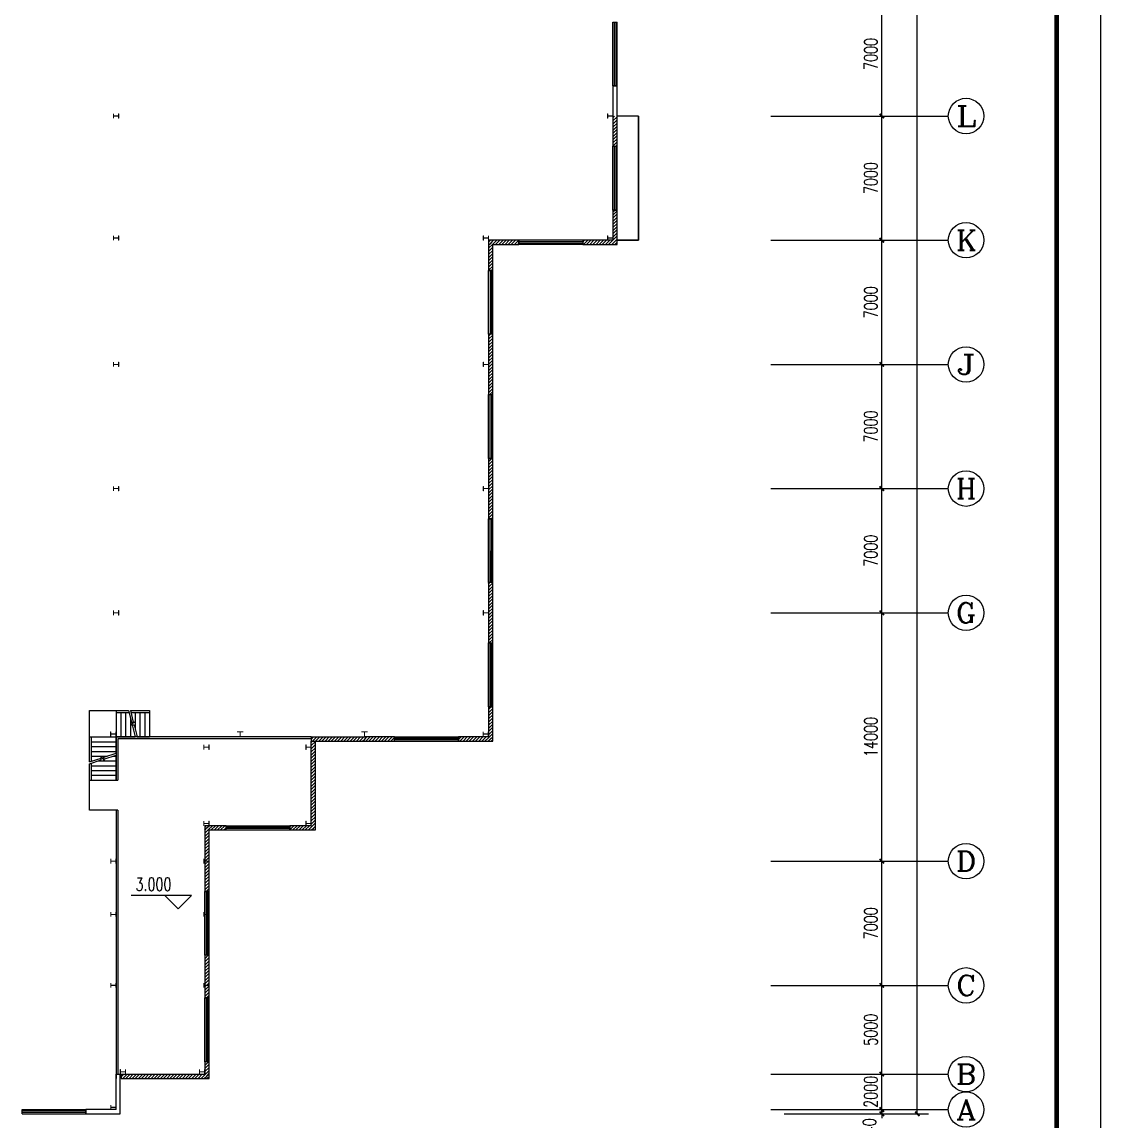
# Model space of a CAD drawing. Extents: x -496980 to 486425, y -292187 to -29437.
# Drawn here: x 109187 to 169999, y -248482 to -186482 of the extents above; entities that cross this region are included whole.
import ezdxf
from ezdxf.enums import TextEntityAlignment as Align

# ---------------------------------------------------------------- set-up
doc = ezdxf.new("R2010")
doc.units = 0
doc.header["$LTSCALE"] = 1000
doc.header["$MEASUREMENT"] = 0
for name, color, linetype in [('AXIS', 3, 'Continuous'), ('AXIS_TEXT', 7, 'Continuous'), ('DIM_ELEV', 3, 'Continuous'), ('PUB_HATCH', 8, 'Continuous'), ('PUB_TITLE', 4, 'Continuous'), ('STAIR', 2, 'Continuous'), ('WALL', 9, 'Continuous'), ('WINDOW', 4, 'Continuous')]:
    doc.layers.add(name, color=color, linetype=linetype)
doc.layers.add('STXT_XG_THIN', color=2, linetype='Continuous', lineweight=0)
doc.styles.add('_TCH_AXIS', font='COMPLEX', dxfattribs={"bigfont": 'GBCBIG'})
doc.styles.add('_TCH_DIM', font='SIMPLEX', dxfattribs={"bigfont": 'GBCBIG'})
doc.styles.add('_TCH_DIM_T3', font='SIMPLEX', dxfattribs={"width": 0.705882, "bigfont": 'GBCBIG'})
doc.styles.add('COMPLEX', font='COMPLEX')
doc.dimstyles.new('_TCH_ARCH&&250', dxfattribs={"dimtxt": 743.75, "dimasz": 250, "dimexe": 625, "dimexo": 750, "dimgap": 250, "dimtad": 1, "dimdec": 0, "dimzin": 0, "dimdsep": 46, "dimtxsty": '_TCH_DIM_T3', "dimblk": 'ARCHTICK', "dimcen": 0.09, "dimclrt": 7, "dimazin": 2, "dimtfac": 1, "dimtdec": 0, "dimtix": 1, "dimtmove": 2, "dimatfit": 3, "dimfxl": 0, "dimtolj": 1, "dimtzin": 0, "dimarcsym": 0})
pattern_1 = [(45, (0, 89.76), (-88.388383, 88.388383), [])]

# ---------------------------------------------------------------- blocks, each defined once
blk = doc.blocks.new('_ArchTick')
at = {"color": 0, "linetype": 'ByBlock', "const_width": 0.4}
blk.add_lwpolyline([(-0.5, -0.5), (0.5, 0.5)], dxfattribs=at)
blk = doc.blocks.new('*D281')
at = {"layer": 'AXIS', "color": 0, "lineweight": -2}
for p, q in [((152144, -247782), (158269, -247782)), ((157644, -247782), (157644, -247532)), ((157644, -248022), (157644, -247782)), ((152144, -248022), (158269, -248022)), ((157644, -248022), (157644, -248272))]:
    blk.add_line(p, q, dxfattribs=at)
at = {"layer": 'Defpoints', "color": 0}
for p in [(151394, -247782), (157644, -247782), (151394, -248022)]:
    blk.add_point(p, dxfattribs=at)
at = {"layer": 'AXIS', "color": 0, "lineweight": -2, "xscale": 250, "yscale": 250, "zscale": 250}
for p, rotation in [((157644, -247782), 270), ((157644, -248022), 90)]:
    blk.add_blockref('_ArchTick', p, dxfattribs=dict(at, rotation=rotation))
at = {"layer": 'AXIS', "color": 7, "insert": (156956, -248947), "char_height": 743.8, "attachment_point": 5, "rotation": 90, "style": '_TCH_DIM_T3'}
blk.add_mtext('\\A1;240', dxfattribs=at)
blk = doc.blocks.new('*D282')
at = {"layer": 'AXIS', "color": 0, "lineweight": -2}
for p, q in [((152144, -245782), (158269, -245782)), ((157644, -245782), (157644, -245532)), ((157644, -247782), (157644, -245782)), ((152144, -247782), (158269, -247782)), ((157644, -247782), (157644, -248032))]:
    blk.add_line(p, q, dxfattribs=at)
at = {"layer": 'Defpoints', "color": 0}
for p in [(151394, -245782), (157644, -245782), (151394, -247782)]:
    blk.add_point(p, dxfattribs=at)
at = {"layer": 'AXIS', "color": 0, "lineweight": -2, "xscale": 250, "yscale": 250, "zscale": 250}
for p, rotation in [((157644, -245782), 270), ((157644, -247782), 90)]:
    blk.add_blockref('_ArchTick', p, dxfattribs=dict(at, rotation=rotation))
at = {"layer": 'AXIS', "color": 7, "insert": (157022, -246782), "char_height": 743.8, "attachment_point": 5, "rotation": 90, "style": '_TCH_DIM_T3'}
blk.add_mtext('\\A1;2000', dxfattribs=at)
blk = doc.blocks.new('*D283')
at = {"layer": 'AXIS', "color": 0, "lineweight": -2}
for p, q in [((152144, -240782), (158269, -240782)), ((157644, -245782), (157644, -240782)), ((152144, -245782), (158269, -245782))]:
    blk.add_line(p, q, dxfattribs=at)
at = {"layer": 'Defpoints', "color": 0}
for p in [(151394, -240782), (157644, -240782), (151394, -245782)]:
    blk.add_point(p, dxfattribs=at)
at = {"layer": 'AXIS', "color": 0, "lineweight": -2, "xscale": 250, "yscale": 250, "zscale": 250}
for p, rotation in [((157644, -240782), 90), ((157644, -245782), 270)]:
    blk.add_blockref('_ArchTick', p, dxfattribs=dict(at, rotation=rotation))
at = {"layer": 'AXIS', "color": 7, "insert": (157022, -243282), "char_height": 743.8, "attachment_point": 5, "rotation": 90, "style": '_TCH_DIM_T3'}
blk.add_mtext('\\A1;5000', dxfattribs=at)
blk = doc.blocks.new('*D284')
at = {"layer": 'AXIS', "color": 0, "lineweight": -2}
for p, q in [((152144, -233782), (158269, -233782)), ((157644, -240782), (157644, -233782)), ((152144, -240782), (158269, -240782))]:
    blk.add_line(p, q, dxfattribs=at)
at = {"layer": 'Defpoints', "color": 0}
for p in [(151394, -233782), (157644, -233782), (151394, -240782)]:
    blk.add_point(p, dxfattribs=at)
at = {"layer": 'AXIS', "color": 0, "lineweight": -2, "xscale": 250, "yscale": 250, "zscale": 250}
for p, rotation in [((157644, -233782), 90), ((157644, -240782), 270)]:
    blk.add_blockref('_ArchTick', p, dxfattribs=dict(at, rotation=rotation))
at = {"layer": 'AXIS', "color": 7, "insert": (157022, -237282), "char_height": 743.8, "attachment_point": 5, "rotation": 90, "style": '_TCH_DIM_T3'}
blk.add_mtext('\\A1;7000', dxfattribs=at)
blk = doc.blocks.new('*D285')
at = {"layer": 'AXIS', "color": 0, "lineweight": -2}
for p, q in [((152144, -219782), (158269, -219782)), ((157644, -233782), (157644, -219782)), ((152144, -233782), (158269, -233782))]:
    blk.add_line(p, q, dxfattribs=at)
at = {"layer": 'Defpoints', "color": 0}
for p in [(151394, -219782), (157644, -219782), (151394, -233782)]:
    blk.add_point(p, dxfattribs=at)
at = {"layer": 'AXIS', "color": 0, "lineweight": -2, "xscale": 250, "yscale": 250, "zscale": 250}
for p, rotation in [((157644, -219782), 90), ((157644, -233782), 270)]:
    blk.add_blockref('_ArchTick', p, dxfattribs=dict(at, rotation=rotation))
at = {"layer": 'AXIS', "color": 7, "insert": (157022, -226782), "char_height": 743.8, "attachment_point": 5, "rotation": 90, "style": '_TCH_DIM_T3'}
blk.add_mtext('\\A1;14000', dxfattribs=at)
blk = doc.blocks.new('*D286')
at = {"layer": 'AXIS', "color": 0, "lineweight": -2}
for p, q in [((152144, -212782), (158269, -212782)), ((157644, -219782), (157644, -212782)), ((152144, -219782), (158269, -219782))]:
    blk.add_line(p, q, dxfattribs=at)
at = {"layer": 'Defpoints', "color": 0}
for p in [(151394, -212782), (157644, -212782), (151394, -219782)]:
    blk.add_point(p, dxfattribs=at)
at = {"layer": 'AXIS', "color": 0, "lineweight": -2, "xscale": 250, "yscale": 250, "zscale": 250}
for p, rotation in [((157644, -212782), 90), ((157644, -219782), 270)]:
    blk.add_blockref('_ArchTick', p, dxfattribs=dict(at, rotation=rotation))
at = {"layer": 'AXIS', "color": 7, "insert": (157022, -216282), "char_height": 743.8, "attachment_point": 5, "rotation": 90, "style": '_TCH_DIM_T3'}
blk.add_mtext('\\A1;7000', dxfattribs=at)
blk = doc.blocks.new('*D287')
at = {"layer": 'AXIS', "color": 0, "lineweight": -2}
for p, q in [((152144, -205782), (158269, -205782)), ((157644, -212782), (157644, -205782)), ((152144, -212782), (158269, -212782))]:
    blk.add_line(p, q, dxfattribs=at)
at = {"layer": 'Defpoints', "color": 0}
for p in [(151394, -205782), (157644, -205782), (151394, -212782)]:
    blk.add_point(p, dxfattribs=at)
at = {"layer": 'AXIS', "color": 0, "lineweight": -2, "xscale": 250, "yscale": 250, "zscale": 250}
for p, rotation in [((157644, -205782), 90), ((157644, -212782), 270)]:
    blk.add_blockref('_ArchTick', p, dxfattribs=dict(at, rotation=rotation))
at = {"layer": 'AXIS', "color": 7, "insert": (157022, -209282), "char_height": 743.8, "attachment_point": 5, "rotation": 90, "style": '_TCH_DIM_T3'}
blk.add_mtext('\\A1;7000', dxfattribs=at)
blk = doc.blocks.new('*D288')
at = {"layer": 'AXIS', "color": 0, "lineweight": -2}
for p, q in [((152144, -198782), (158269, -198782)), ((157644, -205782), (157644, -198782)), ((152144, -205782), (158269, -205782))]:
    blk.add_line(p, q, dxfattribs=at)
at = {"layer": 'Defpoints', "color": 0}
for p in [(151394, -198782), (157644, -198782), (151394, -205782)]:
    blk.add_point(p, dxfattribs=at)
at = {"layer": 'AXIS', "color": 0, "lineweight": -2, "xscale": 250, "yscale": 250, "zscale": 250}
for p, rotation in [((157644, -198782), 90), ((157644, -205782), 270)]:
    blk.add_blockref('_ArchTick', p, dxfattribs=dict(at, rotation=rotation))
at = {"layer": 'AXIS', "color": 7, "insert": (157022, -202282), "char_height": 743.8, "attachment_point": 5, "rotation": 90, "style": '_TCH_DIM_T3'}
blk.add_mtext('\\A1;7000', dxfattribs=at)
blk = doc.blocks.new('*D289')
at = {"layer": 'AXIS', "color": 0, "lineweight": -2}
for p, q in [((152144, -191782), (158269, -191782)), ((157644, -198782), (157644, -191782)), ((152144, -198782), (158269, -198782))]:
    blk.add_line(p, q, dxfattribs=at)
at = {"layer": 'Defpoints', "color": 0}
for p in [(151394, -191782), (157644, -191782), (151394, -198782)]:
    blk.add_point(p, dxfattribs=at)
at = {"layer": 'AXIS', "color": 0, "lineweight": -2, "xscale": 250, "yscale": 250, "zscale": 250}
for p, rotation in [((157644, -191782), 90), ((157644, -198782), 270)]:
    blk.add_blockref('_ArchTick', p, dxfattribs=dict(at, rotation=rotation))
at = {"layer": 'AXIS', "color": 7, "insert": (157022, -195282), "char_height": 743.8, "attachment_point": 5, "rotation": 90, "style": '_TCH_DIM_T3'}
blk.add_mtext('\\A1;7000', dxfattribs=at)
blk = doc.blocks.new('*D290')
at = {"layer": 'AXIS', "color": 0, "lineweight": -2}
for p, q in [((152144, -184782), (158269, -184782)), ((157644, -191782), (157644, -184782)), ((152144, -191782), (158269, -191782))]:
    blk.add_line(p, q, dxfattribs=at)
at = {"layer": 'Defpoints', "color": 0}
for p in [(151394, -184782), (157644, -184782), (151394, -191782)]:
    blk.add_point(p, dxfattribs=at)
at = {"layer": 'AXIS', "color": 0, "lineweight": -2, "xscale": 250, "yscale": 250, "zscale": 250}
for p, rotation in [((157644, -184782), 90), ((157644, -191782), 270)]:
    blk.add_blockref('_ArchTick', p, dxfattribs=dict(at, rotation=rotation))
at = {"layer": 'AXIS', "color": 7, "insert": (157022, -188282), "char_height": 743.8, "attachment_point": 5, "rotation": 90, "style": '_TCH_DIM_T3'}
blk.add_mtext('\\A1;7000', dxfattribs=at)
blk = doc.blocks.new('*D310')
at = {"layer": 'AXIS', "color": 0, "lineweight": -2}
for p, q in [((152144, -65542), (160269, -65542)), ((159644, -248022), (159644, -65542)), ((152144, -248022), (160269, -248022))]:
    blk.add_line(p, q, dxfattribs=at)
at = {"layer": 'Defpoints', "color": 0}
for p in [(151394, -65542), (159644, -65542), (151394, -248022)]:
    blk.add_point(p, dxfattribs=at)
at = {"layer": 'AXIS', "color": 0, "lineweight": -2, "xscale": 250, "yscale": 250, "zscale": 250}
for p, rotation in [((159644, -65542), 90), ((159644, -248022), 270)]:
    blk.add_blockref('_ArchTick', p, dxfattribs=dict(at, rotation=rotation))
at = {"layer": 'AXIS', "color": 7, "insert": (159022, -156782), "char_height": 743.8, "attachment_point": 5, "rotation": 90, "style": '_TCH_DIM_T3'}
blk.add_mtext('\\A1;182480', dxfattribs=at)
blk = doc.blocks.new('$TCHSYS$WIN2D')
for p, q in [((-0.5, 0.5), (0.5, 0.5)), ((-0.5, 0.5), (-0.5, -0.5)), ((0.5, 0.5), (0.5, -0.5)), ((0.5, 0.167), (-0.5, 0.167)), ((0.5, -0.167), (-0.5, -0.167)), ((-0.5, -0.5), (0.5, -0.5))]:
    blk.add_line(p, q)
blk = doc.blocks.new('_AXISO')
blk.add_circle((0, 0), 0.5)
at = {"layer": 'AXIS_TEXT', "style": 'COMPLEX', "width": 1.041667}
blk.add_attdef('A', text='', height=0.56, dxfattribs=at).set_placement((-0.25, -0.28), (0.25, -0.28), align=Align.FIT)

msp = doc.modelspace()

# ---------------------------------------------------------------- hatches: boundary and pattern name
at = {"layer": 'PUB_HATCH'}
h = msp.add_hatch(dxfattribs=at)
h.set_pattern_fill('普通砖', color=256, scale=50, style=0)
h.set_pattern_definition(pattern_1)
h.paths.add_polyline_path([(142486.9, -191790.1), (142486.9, -193481.9), (142726.9, -193481.9), (142726.9, -191790.1), (142646.9, -191784.6)])
h = msp.add_hatch(dxfattribs=at)
h.set_pattern_fill('普通砖', color=256, scale=50, style=0)
h.set_pattern_definition(pattern_1)
h.paths.add_polyline_path([(142726.9, -199021.9), (142726.9, -197081.9), (142486.9, -197081.9), (142486.9, -198781.9)])
h = msp.add_hatch(dxfattribs=at)
h.set_pattern_fill('普通砖', color=256, scale=50, style=0)
h.set_pattern_definition(pattern_1)
h.paths.add_polyline_path([(135486.9, -198781.9), (135486.1, -200481.8), (135726.1, -200481.9), (135726.8, -199021.9)])
h = msp.add_hatch(dxfattribs=at)
h.set_pattern_fill('普通砖', color=256, scale=50, style=0)
h.set_pattern_definition(pattern_1)
h.paths.add_polyline_path([(135726.8, -199021.9), (137186.9, -199021.9), (137186.9, -198781.9), (135486.9, -198781.9)])
h = msp.add_hatch(dxfattribs=at)
h.set_pattern_fill('普通砖', color=256, scale=50, style=0)
h.set_pattern_definition(pattern_1)
h.paths.add_polyline_path([(142486.9, -198781.9), (140786.9, -198781.9), (140786.9, -199021.9), (142726.9, -199021.9)])
h = msp.add_hatch(dxfattribs=at)
h.set_pattern_fill('普通砖', color=256, scale=50, style=0)
h.set_pattern_definition(pattern_1)
h.paths.add_polyline_path([(135484.5, -204081.8), (135482.9, -207481.8), (135722.9, -207481.9), (135724.5, -204081.9)])
h = msp.add_hatch(dxfattribs=at)
h.set_pattern_fill('普通砖', color=256, scale=50, style=0)
h.set_pattern_definition(pattern_1)
h.paths.add_polyline_path([(135481.3, -211081.8), (135479.7, -214481.8), (135719.7, -214481.9), (135721.3, -211081.9)])
h = msp.add_hatch(dxfattribs=at)
h.set_pattern_fill('普通砖', color=256, scale=50, style=0)
h.set_pattern_definition(pattern_1)
h.paths.add_polyline_path([(135478.1, -218081.8), (135476.5, -221481.8), (135716.5, -221481.9), (135718.1, -218081.9)])
h = msp.add_hatch(dxfattribs=at)
h.set_pattern_fill('普通砖', color=256, scale=50, style=0)
h.set_pattern_definition(pattern_1)
h.paths.add_polyline_path([(135714, -227021.9), (135714.9, -225081.9), (135474.9, -225081.8), (135474.1, -226781.9)])
h = msp.add_hatch(dxfattribs=at)
h.set_pattern_fill('普通砖', color=256, scale=50, style=0)
h.set_pattern_definition(pattern_1)
h.paths.add_polyline_path([(125486.9, -227021.9), (128502.1, -227021.9), (128509.3, -226941.9), (128502.1, -226781.9), (125486.9, -226781.9)])
h = msp.add_hatch(dxfattribs=at)
h.set_pattern_fill('普通砖', color=256, scale=50, style=0)
h.set_pattern_definition(pattern_1)
h.paths.add_polyline_path([(128512.9, -227021.9), (130186.9, -227021.9), (130186.9, -226781.9), (128512.9, -226781.9), (128505.7, -226941.9)])
h = msp.add_hatch(dxfattribs=at)
h.set_pattern_fill('普通砖', color=256, scale=50, style=0)
h.set_pattern_definition(pattern_1)
h.paths.add_polyline_path([(135474.1, -226781.9), (133786.9, -226781.9), (133786.9, -227021.9), (135714, -227021.9)])
h = msp.add_hatch(dxfattribs=at)
h.set_pattern_fill('普通砖', color=256, scale=50, style=0)
h.set_pattern_definition(pattern_1)
h.paths.add_polyline_path([(125486.9, -231781.9), (125726.9, -232021.9), (125726.9, -227021.9), (125486.9, -227021.9)])
h = msp.add_hatch(dxfattribs=at)
h.set_pattern_fill('普通砖', color=256, scale=50, style=0)
h.set_pattern_definition(pattern_1)
h.paths.add_polyline_path([(119486.9, -231781.9), (119486.9, -235481.9), (119726.9, -235481.9), (119726.9, -232021.9)])
h = msp.add_hatch(dxfattribs=at)
h.set_pattern_fill('普通砖', color=256, scale=50, style=0)
h.set_pattern_definition(pattern_1)
h.paths.add_polyline_path([(119726.9, -232021.9), (120686.9, -232021.9), (120686.9, -231781.9), (119486.9, -231781.9)])
h = msp.add_hatch(dxfattribs=at)
h.set_pattern_fill('普通砖', color=256, scale=50, style=0)
h.set_pattern_definition(pattern_1)
h.paths.add_polyline_path([(125486.9, -231781.9), (124286.9, -231781.9), (124286.9, -232021.9), (125726.9, -232021.9)])
h = msp.add_hatch(dxfattribs=at)
h.set_pattern_fill('普通砖', color=256, scale=50, style=0)
h.set_pattern_definition(pattern_1)
h.paths.add_polyline_path([(119726.9, -241481.9), (119726.9, -239081.9), (119486.9, -239081.9), (119486.9, -241481.9)])
h = msp.add_hatch(dxfattribs=at)
h.set_pattern_fill('普通砖', color=256, scale=50, style=0)
h.set_pattern_definition(pattern_1)
h.paths.add_polyline_path([(119726.9, -246021.9), (119726.9, -245081.9), (119486.9, -245081.9), (119486.9, -245781.9)])
h = msp.add_hatch(dxfattribs=at)
h.set_pattern_fill('普通砖', color=256, scale=50, style=0)
h.set_pattern_definition(pattern_1)
h.paths.add_polyline_path([(114779.5, -246021.9), (119726.9, -246021.9), (119486.9, -245781.9), (114779.5, -245781.9)])

# ---------------------------------------------------------------- linework, layer by layer
msp.add_line((114486.9, -226781.9), (114486.9, -227782.7))
for points in [[(143926.9, -191781.9), (143926.9, -198781.9), (142726.9, -198781.9), (143926.9, -198781.9), (143926.9, -191781.9), (142726.9, -191781.9)], [(112986.9, -226782), (112986.9, -225282), (114486.9, -225282)], [(125486.9, -226781.9), (114486.9, -226781.9), (114486.9, -229212)], [(125486.9, -226881.9), (114586.9, -226881.9), (114586.9, -229212)], [(114586.9, -230902), (112986.9, -230902), (112986.9, -229212), (114586.9, -229212)], [(114486.9, -230902), (114486.9, -245781.9), (114486.9, -246021.9), (114486.9, -246021.9)], [(114586.9, -230902), (114586.9, -245781.9)]]:
    msp.add_lwpolyline(points)
at = {"layer": 'AXIS'}
for p, q in [((151393.5, -191781.9), (161393.5, -191781.9)), ((151393.5, -198781.9), (161393.5, -198781.9)), ((151393.5, -205781.9), (161393.5, -205781.9)), ((151393.5, -212781.9), (161393.5, -212781.9)), ((151393.5, -219781.9), (161393.5, -219781.9)), ((151393.5, -233781.9), (161393.5, -233781.9)), ((151393.5, -240781.9), (161393.5, -240781.9)), ((151393.5, -245781.9), (161393.5, -245781.9)), ((151393.5, -247781.9), (161393.5, -247781.9))]:
    msp.add_line(p, q, dxfattribs=at)
at = {"layer": 'DIM_ELEV'}
for p, q in [((118737.7, -235717.5), (115343.2, -235717.5)), ((117987.7, -236467.5), (117237.7, -235717.5)), ((117987.7, -236467.5), (118737.7, -235717.5))]:
    msp.add_line(p, q, dxfattribs=at)
at = {"layer": 'PUB_TITLE'}
msp.add_lwpolyline([(21498.5, -29436.9), (21498.5, -292186.9), (169998.5, -292186.9), (169998.5, -29436.9)], close=True, dxfattribs=at)
at = {"layer": 'PUB_TITLE', "const_width": 250}
msp.add_lwpolyline([(23998.5, -35686.9), (23998.5, -289686.9), (167498.5, -289686.9), (167498.5, -35686.9)], close=True, dxfattribs=at)
at = {"layer": 'STAIR'}
for p, q in [((114486.5, -225280.5), (115190.9, -225280.5)), ((114486.5, -225280.5), (114486.5, -225400.5)), ((114486.5, -225400.5), (115221.2, -225400.5)), ((114486.5, -225400.5), (114486.5, -226780.5)), ((114756.5, -225400.5), (114756.5, -226780.5)), ((115026.5, -225400.5), (115026.5, -226780.5)), ((115190.9, -225280.5), (115357.8, -225942.6)), ((115294, -225280.5), (116376.5, -225280.5)), ((115294, -225280.5), (115461.3, -225944.2)), ((115324.3, -225400.5), (116376.5, -225400.5)), ((115566.5, -225400.5), (115566.5, -226361.6)), ((115836.5, -225400.5), (115836.5, -226780.5)), ((116106.5, -225400.5), (116106.5, -226780.5)), ((116376.5, -225280.5), (116376.5, -225400.5)), ((116376.5, -225400.5), (116376.5, -226780.5)), ((115296.5, -225699.4), (115296.5, -226780.5)), ((115536.2, -225945.3), (115313.6, -226096.3)), ((115313.6, -226096.3), (115500.3, -226099)), ((115357.8, -225942.6), (115536.2, -225945.3)), ((115396.8, -226097.5), (115568.9, -226780.5)), ((115500.3, -226099), (115672, -226780.5)), ((112986.9, -228187.5), (112986.9, -226782)), ((112986.9, -226782), (113106.9, -226782)), ((113106.9, -228148.6), (113106.9, -226782)), ((113106.9, -226782), (114486.9, -226782)), ((114486.5, -226780.5), (115568.9, -226780.5)), ((114486.9, -227701.5), (114486.9, -226782)), ((115566.5, -226770.8), (115566.5, -226780.5)), ((115672, -226780.5), (116376.5, -226780.5)), ((113106.9, -227052), (114486.9, -227052)), ((113106.9, -227322), (114486.9, -227322)), ((112986.9, -228187.5), (113648.8, -227973)), ((112986.9, -228292.6), (113654.1, -228076.4)), ((113106.9, -227592), (114486.9, -227592)), ((113106.9, -227862), (113991.3, -227862)), ((113106.9, -228132), (113158, -228132)), ((113482.4, -228132), (114486.9, -228132)), ((113654.1, -228076.4), (113644.9, -227898.2)), ((113644.9, -227898.2), (113810.3, -228110.3)), ((113800.7, -227923.8), (114486.9, -227701.5)), ((113810.3, -228110.3), (113800.7, -227923.8)), ((113806, -228027.2), (114486.9, -227806.6)), ((114315.8, -227862), (114486.9, -227862)), ((114486.9, -229212), (114486.9, -227806.6)), ((112986.9, -229212), (112986.9, -228292.6)), ((113106.9, -229212), (113106.9, -228253.7)), ((113106.9, -228402), (114486.9, -228402)), ((113106.9, -228672), (114486.9, -228672)), ((112986.9, -229212), (113106.9, -229212)), ((113106.9, -228942), (114486.9, -228942)), ((113106.9, -229212), (114486.9, -229212))]:
    msp.add_line(p, q, dxfattribs=at)
at = {"layer": 'STXT_XG_THIN', "color": 2}
for points in [[(114336.9, -191906.8), (114336.9, -191656.8), (114347.1, -191656.8), (114347.1, -191778.9), (114626.7, -191778.9), (114626.7, -191656.8), (114636.9, -191656.8), (114636.9, -191906.8), (114626.7, -191906.8), (114626.7, -191784.7), (114347.1, -191784.7), (114347.1, -191906.8), (114336.9, -191906.8)], [(142186.9, -191906.8), (142186.9, -191656.8), (142197.1, -191656.8), (142197.1, -191778.9), (142476.7, -191778.9), (142476.7, -191656.8), (142486.9, -191656.8), (142486.9, -191906.8), (142476.7, -191906.8), (142476.7, -191784.7), (142197.1, -191784.7), (142197.1, -191906.8), (142186.9, -191906.8)], [(114336.9, -198781.8), (114336.9, -198531.8), (114347.1, -198531.8), (114347.1, -198653.9), (114626.7, -198653.9), (114626.7, -198531.8), (114636.9, -198531.8), (114636.9, -198781.8), (114626.7, -198781.8), (114626.7, -198659.7), (114347.1, -198659.7), (114347.1, -198781.8), (114336.9, -198781.8)], [(135186.9, -198781.9), (135186.9, -198531.9), (135197.1, -198531.9), (135197.1, -198654), (135476.7, -198654), (135476.7, -198531.9), (135486.9, -198531.9), (135486.9, -198781.9), (135476.7, -198781.9), (135476.7, -198659.8), (135197.1, -198659.8), (135197.1, -198781.9), (135186.9, -198781.9)], [(142186.9, -198781.9), (142186.9, -198531.9), (142197.1, -198531.9), (142197.1, -198654), (142476.7, -198654), (142476.7, -198531.9), (142486.9, -198531.9), (142486.9, -198781.9), (142476.7, -198781.9), (142476.7, -198659.8), (142197.1, -198659.8), (142197.1, -198781.9), (142186.9, -198781.9)], [(114336.9, -205906.8), (114336.9, -205656.8), (114347.1, -205656.8), (114347.1, -205778.9), (114626.7, -205778.9), (114626.7, -205656.8), (114636.9, -205656.8), (114636.9, -205906.8), (114626.7, -205906.8), (114626.7, -205784.7), (114347.1, -205784.7), (114347.1, -205906.8), (114336.9, -205906.8)], [(135186.9, -205906.9), (135186.9, -205656.9), (135197.1, -205656.9), (135197.1, -205779), (135476.7, -205779), (135476.7, -205656.9), (135486.9, -205656.9), (135486.9, -205906.9), (135476.7, -205906.9), (135476.7, -205784.8), (135197.1, -205784.8), (135197.1, -205906.9), (135186.9, -205906.9)], [(114336.9, -212906.8), (114336.9, -212656.8), (114347.1, -212656.8), (114347.1, -212778.9), (114626.7, -212778.9), (114626.7, -212656.8), (114636.9, -212656.8), (114636.9, -212906.8), (114626.7, -212906.8), (114626.7, -212784.7), (114347.1, -212784.7), (114347.1, -212906.8), (114336.9, -212906.8)], [(135186.9, -212906.9), (135186.9, -212656.9), (135197.1, -212656.9), (135197.1, -212779), (135476.7, -212779), (135476.7, -212656.9), (135486.9, -212656.9), (135486.9, -212906.9), (135476.7, -212906.9), (135476.7, -212784.8), (135197.1, -212784.8), (135197.1, -212906.9), (135186.9, -212906.9)], [(114336.9, -219906.8), (114336.9, -219656.8), (114347.1, -219656.8), (114347.1, -219778.9), (114626.7, -219778.9), (114626.7, -219656.8), (114636.9, -219656.8), (114636.9, -219906.8), (114626.7, -219906.8), (114626.7, -219784.7), (114347.1, -219784.7), (114347.1, -219906.8), (114336.9, -219906.8)], [(135186.9, -219906.9), (135186.9, -219656.9), (135197.1, -219656.9), (135197.1, -219779), (135476.7, -219779), (135476.7, -219656.9), (135486.9, -219656.9), (135486.9, -219906.9), (135476.7, -219906.9), (135476.7, -219784.8), (135197.1, -219784.8), (135197.1, -219906.9), (135186.9, -219906.9)], [(114176.7, -226739.7), (114176.7, -226489.7), (114186.9, -226489.7), (114186.9, -226611.8), (114466.5, -226611.8), (114466.5, -226489.7), (114476.7, -226489.7), (114476.7, -226739.7), (114466.5, -226739.7), (114466.5, -226617.6), (114186.9, -226617.6), (114186.9, -226739.7), (114176.7, -226739.7)], [(121316.9, -226481.9), (121656.9, -226481.9), (121656.9, -226492.1), (121489.8, -226492.1), (121489.8, -226771.7), (121656.9, -226771.7), (121656.9, -226781.9), (121316.9, -226781.9), (121316.9, -226771.7), (121484, -226771.7), (121484, -226492.1), (121316.9, -226492.1), (121316.9, -226481.9)], [(128316.9, -226481.9), (128656.9, -226481.9), (128656.9, -226492.1), (128489.8, -226492.1), (128489.8, -226771.7), (128656.9, -226771.7), (128656.9, -226781.9), (128316.9, -226781.9), (128316.9, -226771.7), (128484, -226771.7), (128484, -226492.1), (128316.9, -226492.1), (128316.9, -226481.9)], [(135176.7, -226739.8), (135176.7, -226489.8), (135186.9, -226489.8), (135186.9, -226611.9), (135466.5, -226611.9), (135466.5, -226489.8), (135476.7, -226489.8), (135476.7, -226739.8), (135466.5, -226739.8), (135466.5, -226617.7), (135186.9, -226617.7), (135186.9, -226739.8), (135176.7, -226739.8)], [(119428, -227482.4), (119428, -227232.4), (119438.2, -227232.4), (119438.2, -227354.5), (119717.8, -227354.5), (119717.8, -227232.4), (119728, -227232.4), (119728, -227482.4), (119717.8, -227482.4), (119717.8, -227360.3), (119438.2, -227360.3), (119438.2, -227482.4), (119428, -227482.4)], [(125186.9, -227482.4), (125186.9, -227232.4), (125197.1, -227232.4), (125197.1, -227354.5), (125476.7, -227354.5), (125476.7, -227232.4), (125486.9, -227232.4), (125486.9, -227482.4), (125476.7, -227482.4), (125476.7, -227360.3), (125197.1, -227360.3), (125197.1, -227482.4), (125186.9, -227482.4)], [(119426.9, -231781.9), (119426.9, -231531.9), (119437.1, -231531.9), (119437.1, -231654), (119716.7, -231654), (119716.7, -231531.9), (119726.9, -231531.9), (119726.9, -231781.9), (119716.7, -231781.9), (119716.7, -231659.8), (119437.1, -231659.8), (119437.1, -231781.9), (119426.9, -231781.9)], [(125186.9, -231781.9), (125186.9, -231531.9), (125197.1, -231531.9), (125197.1, -231654), (125476.7, -231654), (125476.7, -231531.9), (125486.9, -231531.9), (125486.9, -231781.9), (125476.7, -231781.9), (125476.7, -231659.8), (125197.1, -231659.8), (125197.1, -231781.9), (125186.9, -231781.9)], [(114186.9, -233906.8), (114186.9, -233656.8), (114197.1, -233656.8), (114197.1, -233778.9), (114476.7, -233778.9), (114476.7, -233656.8), (114486.9, -233656.8), (114486.9, -233906.8), (114476.7, -233906.8), (114476.7, -233784.7), (114197.1, -233784.7), (114197.1, -233906.8), (114186.9, -233906.8)], [(119426.9, -233906.8), (119426.9, -233656.8), (119437.1, -233656.8), (119437.1, -233778.9), (119716.7, -233778.9), (119716.7, -233656.8), (119726.9, -233656.8), (119726.9, -233906.8), (119716.7, -233906.8), (119716.7, -233784.7), (119437.1, -233784.7), (119437.1, -233906.8), (119426.9, -233906.8)], [(114186.9, -236906.8), (114186.9, -236656.8), (114197.1, -236656.8), (114197.1, -236778.9), (114476.7, -236778.9), (114476.7, -236656.8), (114486.9, -236656.8), (114486.9, -236906.8), (114476.7, -236906.8), (114476.7, -236784.7), (114197.1, -236784.7), (114197.1, -236906.8), (114186.9, -236906.8)], [(119426.9, -236906.8), (119426.9, -236656.8), (119437.1, -236656.8), (119437.1, -236778.9), (119716.7, -236778.9), (119716.7, -236656.8), (119726.9, -236656.8), (119726.9, -236906.8), (119716.7, -236906.8), (119716.7, -236784.7), (119437.1, -236784.7), (119437.1, -236906.8), (119426.9, -236906.8)], [(114186.9, -240906.8), (114186.9, -240656.8), (114197.1, -240656.8), (114197.1, -240778.9), (114476.7, -240778.9), (114476.7, -240656.8), (114486.9, -240656.8), (114486.9, -240906.8), (114476.7, -240906.8), (114476.7, -240784.7), (114197.1, -240784.7), (114197.1, -240906.8), (114186.9, -240906.8)], [(119426.9, -240906.8), (119426.9, -240656.8), (119437.1, -240656.8), (119437.1, -240778.9), (119716.7, -240778.9), (119716.7, -240656.8), (119726.9, -240656.8), (119726.9, -240906.8), (119716.7, -240906.8), (119716.7, -240784.7), (119437.1, -240784.7), (119437.1, -240906.8), (119426.9, -240906.8)], [(114726.9, -245781.9), (114726.9, -245531.9), (114737.1, -245531.9), (114737.1, -245654), (115016.7, -245654), (115016.7, -245531.9), (115026.9, -245531.9), (115026.9, -245781.9), (115016.7, -245781.9), (115016.7, -245659.8), (114737.1, -245659.8), (114737.1, -245781.9), (114726.9, -245781.9)], [(119186.9, -245781.9), (119186.9, -245531.9), (119197.1, -245531.9), (119197.1, -245654), (119476.7, -245654), (119476.7, -245531.9), (119486.9, -245531.9), (119486.9, -245781.9), (119476.7, -245781.9), (119476.7, -245659.8), (119197.1, -245659.8), (119197.1, -245781.9), (119186.9, -245781.9)], [(114186.9, -247781.9), (114186.9, -247531.9), (114197.1, -247531.9), (114197.1, -247654), (114476.7, -247654), (114476.7, -247531.9), (114486.9, -247531.9), (114486.9, -247781.9), (114476.7, -247781.9), (114476.7, -247659.8), (114197.1, -247659.8), (114197.1, -247781.9), (114186.9, -247781.9)]]:
    msp.add_lwpolyline(points, dxfattribs=at)
at = {"layer": 'WALL', "color": 5}
for p, q in [((142726.9, -190081.9), (142486.9, -190081.9)), ((142486.9, -190081.9), (142486.9, -191781.9)), ((142726.9, -191781.9), (142726.9, -190081.9)), ((142486.9, -191790.1), (142486.9, -193481.9)), ((142726.9, -193481.9), (142726.9, -191790.1)), ((142486.9, -193481.9), (142726.9, -193481.9)), ((142726.9, -197081.9), (142486.9, -197081.9)), ((142486.9, -197081.9), (142486.9, -198781.9)), ((142726.9, -199021.9), (142726.9, -197081.9)), ((135486.9, -198781.9), (135486.1, -200481.8)), ((137186.9, -198781.9), (135486.9, -198781.9)), ((137186.9, -199021.9), (137186.9, -198781.9)), ((142486.9, -198781.9), (140786.9, -198781.9)), ((140786.9, -198781.9), (140786.9, -199021.9)), ((135726.1, -200481.9), (135726.8, -199021.9)), ((135726.8, -199021.9), (137186.9, -199021.9)), ((140786.9, -199021.9), (142726.9, -199021.9)), ((135486.1, -200481.8), (135726.1, -200481.9)), ((135484.5, -204081.8), (135482.9, -207481.8)), ((135724.5, -204081.9), (135484.5, -204081.8)), ((135722.9, -207481.9), (135724.5, -204081.9)), ((135482.9, -207481.8), (135722.9, -207481.9)), ((135481.3, -211081.8), (135479.7, -214481.8)), ((135721.3, -211081.9), (135481.3, -211081.8)), ((135719.7, -214481.9), (135721.3, -211081.9)), ((135479.7, -214481.8), (135719.7, -214481.9)), ((135478.1, -218081.8), (135476.5, -221481.8)), ((135718.1, -218081.9), (135478.1, -218081.8)), ((135716.5, -221481.9), (135718.1, -218081.9)), ((135476.5, -221481.8), (135716.5, -221481.9)), ((135474.9, -225081.8), (135474.1, -226781.9)), ((135714.9, -225081.9), (135474.9, -225081.8)), ((135714, -227021.9), (135714.9, -225081.9)), ((125486.9, -226781.9), (128502.1, -226781.9)), ((125486.9, -226781.9), (125486.9, -227021.9)), ((130186.9, -226781.9), (128512.9, -226781.9)), ((130186.9, -227021.9), (130186.9, -226781.9)), ((135474.1, -226781.9), (133786.9, -226781.9)), ((133786.9, -226781.9), (133786.9, -227021.9)), ((125486.9, -227021.9), (128502.1, -227021.9)), ((125486.9, -231781.9), (125486.9, -227021.9)), ((125486.9, -227021.9), (125726.9, -227021.9)), ((125726.9, -232021.9), (125726.9, -227021.9)), ((128512.9, -227021.9), (130186.9, -227021.9)), ((133786.9, -227021.9), (135714, -227021.9)), ((119486.9, -231781.9), (119486.9, -235481.9)), ((120686.9, -231781.9), (119486.9, -231781.9)), ((120686.9, -232021.9), (120686.9, -231781.9)), ((125486.9, -231781.9), (124286.9, -231781.9)), ((124286.9, -231781.9), (124286.9, -232021.9)), ((119726.9, -235481.9), (119726.9, -232021.9)), ((119726.9, -232021.9), (120686.9, -232021.9)), ((124286.9, -232021.9), (125726.9, -232021.9)), ((119486.9, -235481.9), (119726.9, -235481.9)), ((119726.9, -239081.9), (119486.9, -239081.9)), ((119486.9, -239081.9), (119486.9, -241481.9)), ((119726.9, -241481.9), (119726.9, -239081.9)), ((119486.9, -241481.9), (119726.9, -241481.9)), ((119726.9, -245081.9), (119486.9, -245081.9)), ((119486.9, -245081.9), (119486.9, -245781.9)), ((119726.9, -246021.9), (119726.9, -245081.9)), ((114486.9, -247781.9), (114486.9, -245781.9)), ((114486.9, -245781.9), (114726.9, -245781.9)), ((114726.9, -248021.9), (114726.9, -245781.9)), ((114779.5, -245781.9), (119486.9, -245781.9)), ((114779.5, -245781.9), (114779.5, -246021.9)), ((114779.5, -246021.9), (119726.9, -246021.9)), ((114486.9, -247781.9), (112786.9, -247781.9)), ((112786.9, -247781.9), (112786.9, -248021.9)), ((112786.9, -248021.9), (114726.9, -248021.9))]:
    msp.add_line(p, q, dxfattribs=at)

# ---------------------------------------------------------------- block references
at = {"layer": 'AXIS'}
ref = msp.add_blockref('_AXISO', (162393.5, -191781.9), dxfattribs=dict(at, xscale=2000, yscale=2000, zscale=2000))
ref.add_attrib('A', 'L', dxfattribs={"layer": 'AXIS_TEXT', "height": 1131.4, "style": '_TCH_AXIS', "width": 1.4}).set_placement((161827.9, -192347.6), (162959.2, -192347.6), align=Align.FIT)
ref = msp.add_blockref('_AXISO', (162393.5, -198781.9), dxfattribs=dict(at, xscale=2000, yscale=2000, zscale=2000))
ref.add_attrib('A', 'K', dxfattribs={"layer": 'AXIS_TEXT', "height": 1131.4, "style": '_TCH_AXIS', "width": 1.105263}).set_placement((161827.9, -199347.6), (162959.2, -199347.6), align=Align.FIT)
ref = msp.add_blockref('_AXISO', (162393.5, -205781.9), dxfattribs=dict(at, xscale=2000, yscale=2000, zscale=2000))
ref.add_attrib('A', 'J', dxfattribs={"layer": 'AXIS_TEXT', "height": 1131.4, "style": '_TCH_AXIS', "width": 1.909091}).set_placement((161827.9, -206347.6), (162959.2, -206347.6), align=Align.FIT)
ref = msp.add_blockref('_AXISO', (162393.5, -212781.9), dxfattribs=dict(at, xscale=2000, yscale=2000, zscale=2000))
ref.add_attrib('A', 'H', dxfattribs={"layer": 'AXIS_TEXT', "height": 1131.4, "style": '_TCH_AXIS', "width": 1.05}).set_placement((161827.9, -213347.6), (162959.2, -213347.6), align=Align.FIT)
ref = msp.add_blockref('_AXISO', (162393.5, -219781.9), dxfattribs=dict(at, xscale=2000, yscale=2000, zscale=2000))
ref.add_attrib('A', 'G', dxfattribs={"layer": 'AXIS_TEXT', "height": 1131.4, "style": '_TCH_AXIS', "width": 1.166667}).set_placement((161827.9, -220347.6), (162959.2, -220347.6), align=Align.FIT)
ref = msp.add_blockref('_AXISO', (162393.5, -233781.9), dxfattribs=dict(at, xscale=2000, yscale=2000, zscale=2000))
ref.add_attrib('A', 'D', dxfattribs={"layer": 'AXIS_TEXT', "height": 1131.4, "style": '_TCH_AXIS', "width": 1.235294}).set_placement((161827.9, -234347.6), (162959.2, -234347.6), align=Align.FIT)
ref = msp.add_blockref('_AXISO', (162393.5, -240781.9), dxfattribs=dict(at, xscale=2000, yscale=2000, zscale=2000))
ref.add_attrib('A', 'C', dxfattribs={"layer": 'AXIS_TEXT', "height": 1131.4, "style": '_TCH_AXIS', "width": 1.4}).set_placement((161827.9, -241347.6), (162959.2, -241347.6), align=Align.FIT)
ref = msp.add_blockref('_AXISO', (162393.5, -245781.9), dxfattribs=dict(at, xscale=2000, yscale=2000, zscale=2000))
ref.add_attrib('A', 'B', dxfattribs={"layer": 'AXIS_TEXT', "height": 1131.4, "style": '_TCH_AXIS', "width": 1.235294}).set_placement((161827.9, -246347.6), (162959.2, -246347.6), align=Align.FIT)
ref = msp.add_blockref('_AXISO', (162393.5, -247781.9), dxfattribs=dict(at, xscale=2000, yscale=2000, zscale=2000))
ref.add_attrib('A', 'A', dxfattribs={"layer": 'AXIS_TEXT', "height": 1131.4, "style": '_TCH_AXIS', "width": 1.166667}).set_placement((161827.9, -248347.6), (162959.2, -248347.6), align=Align.FIT)
at = {"layer": 'WINDOW'}
for p, xscale, yscale, zscale, rotation in [((142606.9, -188281.9), 3600, 240, 3600, 89.9999999999999), ((142606.9, -195281.9), 3600, 240, 3600, 89.99999999999977), ((138986.9, -198901.9), 3600, -240, 3600, 180), ((135605.3, -202281.9), -3600, 240, -3600, 269.9738088464871), ((135602.1, -209281.9), -3600, -240, -3600, 269.9738088464871), ((135598.9, -216281.9), -3600, 240, -3600, 269.9738088464871), ((135595.7, -223281.9), -3600, -240, -3600, 269.9738088464871), ((119606.9, -237281.9), 3600, -240, 3600, 90.00000000000011), ((119606.9, -243281.9), 3600, -240, 3600, 90.00000000000011)]:
    msp.add_blockref('$TCHSYS$WIN2D', p, dxfattribs=dict(at, xscale=xscale, yscale=yscale, zscale=zscale, rotation=rotation))
at = {"layer": 'WINDOW', "xscale": 3600, "yscale": -240, "zscale": 3600}
for p in [(131986.9, -226901.9), (122486.9, -231901.9), (110986.9, -247901.9)]:
    msp.add_blockref('$TCHSYS$WIN2D', p, dxfattribs=at)

# ---------------------------------------------------------------- texts
at = {"layer": 'DIM_ELEV', "color": 7, "style": '_TCH_DIM', "width": 0.705882}
msp.add_text('3.000', height=743.75, dxfattribs=at).set_placement((115583.2, -235455))

# ---------------------------------------------------------------- dimensions: what is measured, and where the dimension line sits
at = {"layer": 'AXIS'}
for p1, p2, distance, picture, middle in [((151393.5, -248021.9), (151393.5, -65541.9), -8250, '*D310', (159021.7, -156781.9)), ((151393.5, -191781.9), (151393.5, -184781.9), -6250, '*D290', (157021.7, -188281.9)), ((151393.5, -198781.9), (151393.5, -191781.9), -6250, '*D289', (157021.7, -195281.9)), ((151393.5, -205781.9), (151393.5, -198781.9), -6250, '*D288', (157021.7, -202281.9)), ((151393.5, -212781.9), (151393.5, -205781.9), -6250, '*D287', (157021.7, -209281.9)), ((151393.5, -219781.9), (151393.5, -212781.9), -6250, '*D286', (157021.7, -216281.9)), ((151393.5, -233781.9), (151393.5, -219781.9), -6250, '*D285', (157021.7, -226781.9)), ((151393.5, -240781.9), (151393.5, -233781.9), -6250, '*D284', (157021.7, -237281.9)), ((151393.5, -245781.9), (151393.5, -240781.9), -6250, '*D283', (157021.7, -243281.9)), ((151393.5, -247781.9), (151393.5, -245781.9), -6250, '*D282', (157021.7, -246781.9))]:
    dim = msp.add_aligned_dim(p1=p1, p2=p2, distance=distance, dimstyle='_TCH_ARCH&&250', dxfattribs=at)
    dim.commit()
    dim.dimension.update_dxf_attribs({"geometry": picture, "text_midpoint": middle})
dim = msp.add_linear_dim(base=(157643.5, -247781.9), p1=(151393.5, -248021.9), p2=(151393.5, -247781.9), angle=90, dimstyle='_TCH_ARCH&&250', dxfattribs=at)
dim.commit()
dim.dimension.update_dxf_attribs({"geometry": '*D281', "text_midpoint": (156956, -248946.9), "dimtype": 129})

doc.saveas('drawing.dxf')
